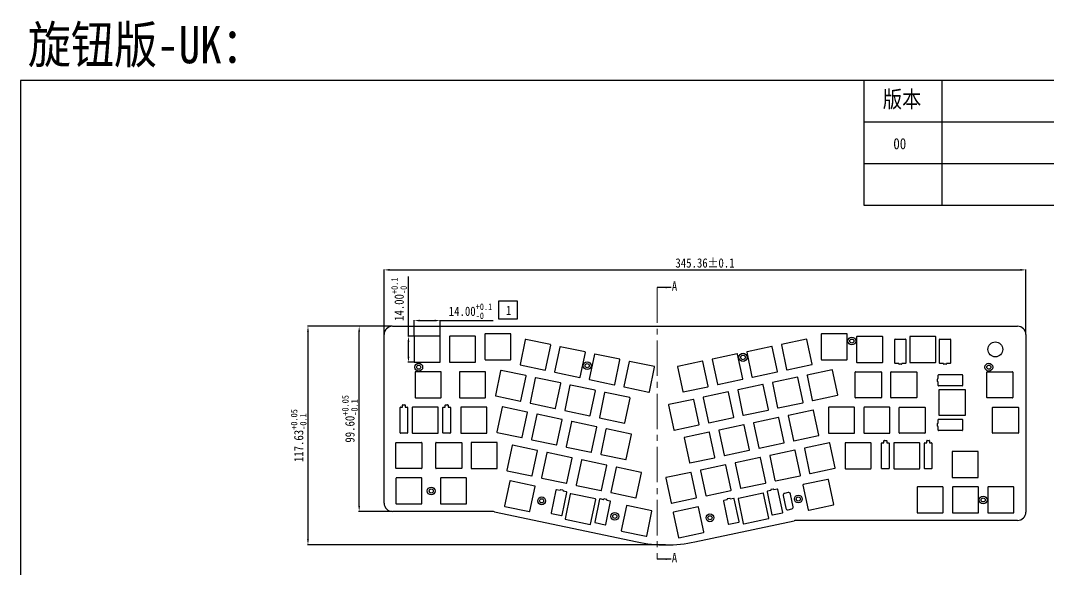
# Model space of a CAD drawing. Header units: millimetres. Extents: x 1550 to 2382, y -1849 to -1207.
# Drawn here: x 1550 to 2103, y -1502 to -1207 of the extents above; entities that cross this region are included whole.
import ezdxf

# ---------------------------------------------------------------- set-up
doc = ezdxf.new("R2010")
doc.units = ezdxf.units.MM
doc.header["$PDMODE"] = 3
doc.header["$PDSIZE"] = 8
doc.linetypes.add('CENTER2', pattern=[28.575, 19.05, -3.175, 3.175, -3.175])
doc.layers.get('0').update_dxf_attribs({"linetype": 'CONTINUOUS'})
doc.layers.get('Defpoints').update_dxf_attribs({"linetype": 'CONTINUOUS'})
doc.layers.add('中心线', color=1, linetype='CENTER2', lineweight=20)
for name, color, linetype in [('产品图形', 7, 'CONTINUOUS'), ('图框', 7, 'CONTINUOUS'), ('标注尺寸', 2, 'CONTINUOUS')]:
    doc.layers.add(name, color=color, linetype=linetype)
doc.styles.get("Standard").update_dxf_attribs({"font": '', "width": 0.85, "height": 5})
doc.styles.get('Standard').set_extended_font_data('SimSun')
doc.dimstyles.get("Standard").update_dxf_attribs({"dimtxt": 5, "dimasz": 3, "dimexe": 0.3, "dimexo": 0.3, "dimgap": 1, "dimtad": 1, "dimzin": 1, "dimdsep": 46, "dimtxsty": 'Standard', "dimcen": 0.09, "dimclrd": 3, "dimclre": 3, "dimclrt": 3, "dimadec": 0, "dimazin": 2, "dimtp": 0.01, "dimtm": 0.01, "dimtfac": 1, "dimtofl": 0, "dimtmove": 0, "dimatfit": 3, "dimfxl": 0, "dimtolj": 1, "dimarcsym": 0})

# ---------------------------------------------------------------- blocks, each defined once
blk = doc.blocks.new('*D6')
at = {"layer": 'Defpoints', "color": 0}
for p in [(1775.96, -1368.07), (1761.96, -1376.72), (1775.96, -1376.72)]:
    blk.add_point(p, dxfattribs=at)
at = {"layer": '标注尺寸', "color": 3, "lineweight": -2}
for p, q in [((1761.96, -1376.42), (1761.96, -1367.77)), ((1764.96, -1368.07), (1772.96, -1368.07)), ((1775.96, -1376.42), (1775.96, -1367.77)), ((1775.96, -1368.07), (1804.51, -1368.07))]:
    blk.add_line(p, q, dxfattribs=at)
at = {"layer": '标注尺寸', "color": 3}
for points in [[(1764.96, -1367.57), (1764.96, -1368.57), (1761.96, -1368.07)], [(1772.96, -1367.57), (1772.96, -1368.57), (1775.96, -1368.07)]]:
    blk.add_solid(points, dxfattribs=at)
at = {"layer": '标注尺寸', "color": 3, "insert": (1792.31, -1363.06), "char_height": 5, "attachment_point": 5}
blk.add_mtext('\\A1;14.00{\\H0.7x;\\S+0.1^ -0;}', dxfattribs=at)
blk = doc.blocks.new('*D7')
at = {"layer": 'Defpoints', "color": 0}
for p in [(1758.91, -1376.52), (1762.16, -1376.52), (1762.16, -1390.52)]:
    blk.add_point(p, dxfattribs=at)
at = {"layer": '标注尺寸', "color": 3, "lineweight": -2}
for p, q in [((1758.91, -1376.52), (1758.91, -1344.38)), ((1761.86, -1376.52), (1758.61, -1376.52)), ((1758.91, -1387.52), (1758.91, -1379.52)), ((1761.86, -1390.52), (1758.61, -1390.52))]:
    blk.add_line(p, q, dxfattribs=at)
at = {"layer": '标注尺寸', "color": 3}
for points in [[(1758.41, -1379.52), (1759.41, -1379.52), (1758.91, -1376.52)], [(1758.41, -1387.52), (1759.41, -1387.52), (1758.91, -1390.52)]]:
    blk.add_solid(points, dxfattribs=at)
at = {"layer": '标注尺寸', "color": 3, "insert": (1753.9, -1356.58), "char_height": 5, "attachment_point": 5, "rotation": 90}
blk.add_mtext('\\A1;14.00{\\H0.7x;\\S+0.1^ -0;}', dxfattribs=at)
blk = doc.blocks.new('*D8')
at = {"layer": 'Defpoints', "color": 0}
for p in [(2091.14, -1340.82), (1745.78, -1375.62), (2091.14, -1375.62)]:
    blk.add_point(p, dxfattribs=at)
at = {"layer": '标注尺寸', "color": 3, "lineweight": -2}
for p, q in [((1745.78, -1375.32), (1745.78, -1340.52)), ((1748.78, -1340.82), (2088.14, -1340.82)), ((2091.14, -1375.32), (2091.14, -1340.52))]:
    blk.add_line(p, q, dxfattribs=at)
at = {"layer": '标注尺寸', "color": 3}
for points in [[(1748.78, -1340.32), (1748.78, -1341.32), (1745.78, -1340.82)], [(2088.14, -1340.32), (2088.14, -1341.32), (2091.14, -1340.82)]]:
    blk.add_solid(points, dxfattribs=at)
at = {"layer": '标注尺寸', "color": 3, "insert": (1918.46, -1337.12), "char_height": 5, "attachment_point": 5}
blk.add_mtext('\\A1;345.36%%P0.1', dxfattribs=at)
blk = doc.blocks.new('*D9')
at = {"layer": 'Defpoints', "color": 0}
for p in [(1750.28, -1371.12), (1704.87, -1488.75), (1897.46, -1488.75)]:
    blk.add_point(p, dxfattribs=at)
at = {"layer": '标注尺寸', "color": 3, "lineweight": -2}
for p, q in [((1749.98, -1371.12), (1704.57, -1371.12)), ((1704.87, -1374.12), (1704.87, -1485.75)), ((1897.16, -1488.75), (1704.57, -1488.75))]:
    blk.add_line(p, q, dxfattribs=at)
at = {"layer": '标注尺寸', "color": 3}
for points in [[(1704.37, -1374.12), (1705.37, -1374.12), (1704.87, -1371.12)], [(1704.37, -1485.75), (1705.37, -1485.75), (1704.87, -1488.75)]]:
    blk.add_solid(points, dxfattribs=at)
at = {"layer": '标注尺寸', "color": 3, "insert": (1699.87, -1429.94), "char_height": 5, "attachment_point": 5, "rotation": 90}
blk.add_mtext('\\A1;117.63{\\H0.7x;\\S+0.05^ -0.1;}', dxfattribs=at)
blk = doc.blocks.new('*D10')
at = {"layer": 'Defpoints', "color": 0}
for p in [(1732.41, -1371.12), (1750.28, -1371.12), (1750.28, -1470.72)]:
    blk.add_point(p, dxfattribs=at)
at = {"layer": '标注尺寸', "color": 3, "lineweight": -2}
for p, q in [((1749.98, -1371.12), (1732.11, -1371.12)), ((1732.41, -1467.72), (1732.41, -1374.12)), ((1749.98, -1470.72), (1732.11, -1470.72))]:
    blk.add_line(p, q, dxfattribs=at)
at = {"layer": '标注尺寸', "color": 3}
for points in [[(1731.91, -1374.12), (1732.91, -1374.12), (1732.41, -1371.12)], [(1731.91, -1467.72), (1732.91, -1467.72), (1732.41, -1470.72)]]:
    blk.add_solid(points, dxfattribs=at)
at = {"layer": '标注尺寸', "color": 3, "insert": (1727.41, -1420.92), "char_height": 5, "attachment_point": 5, "rotation": 90}
blk.add_mtext('\\A1;99.60{\\H0.7x;\\S+0.05^ -0.1;}', dxfattribs=at)

msp = doc.modelspace()

# ---------------------------------------------------------------- linework, layer by layer
at = {"color": 7, "linetype": 'Continuous'}
for p, q in [((1750.279, -1371.124), (2086.644, -1371.124)), ((1745.779, -1466.224), (1745.779, -1375.624)), ((1761.959, -1376.724), (1761.959, -1390.324)), ((1775.759, -1376.524), (1762.159, -1376.524)), ((1775.959, -1390.324), (1775.959, -1376.724)), ((1781.009, -1376.724), (1781.009, -1390.324)), ((1794.809, -1376.524), (1781.209, -1376.524)), ((1795.009, -1390.324), (1795.009, -1376.724)), ((1800.059, -1375.314), (1800.059, -1388.914)), ((1813.859, -1375.114), (1800.259, -1375.114)), ((1814.059, -1388.914), (1814.059, -1375.314)), ((1980.994, -1375.324), (1980.994, -1388.924)), ((1994.794, -1375.124), (1981.194, -1375.124)), ((1994.994, -1388.924), (1994.994, -1375.324)), ((2000.044, -1376.794), (2000.044, -1390.394)), ((2013.844, -1376.594), (2000.244, -1376.594)), ((2014.044, -1390.394), (2014.044, -1376.794)), ((2028.594, -1376.794), (2028.594, -1390.394)), ((2042.394, -1376.594), (2028.794, -1376.594)), ((2042.594, -1390.394), (2042.594, -1376.794)), ((2091.144, -1375.624), (2091.144, -1471.044)), ((1821.748, -1378.35), (1818.937, -1391.656)), ((1835.291, -1381.007), (1821.985, -1378.196)), ((1832.634, -1394.551), (1835.446, -1381.244)), ((1840.387, -1382.288), (1837.575, -1395.594)), ((1853.93, -1384.945), (1840.624, -1382.134)), ((1954.365, -1382.006), (1941.063, -1384.837)), ((1957.432, -1395.463), (1954.602, -1382.16)), ((1959.542, -1381.11), (1962.372, -1394.412)), ((1972.998, -1378.042), (1959.696, -1380.872)), ((1976.065, -1391.499), (1973.235, -1378.196)), ((2020.544, -1390.892), (2020.544, -1378.292)), ((2020.744, -1378.092), (2026.344, -1378.092)), ((2026.544, -1378.292), (2026.544, -1390.892)), ((2044.544, -1390.892), (2044.544, -1378.292)), ((2044.744, -1378.092), (2050.344, -1378.092)), ((2050.544, -1378.292), (2050.544, -1390.892)), ((1851.273, -1398.488), (1854.084, -1385.182)), ((1859.025, -1386.226), (1856.214, -1399.532)), ((1872.568, -1388.883), (1859.262, -1386.072)), ((1935.732, -1385.971), (1922.43, -1388.801)), ((1938.799, -1399.427), (1935.969, -1386.125)), ((1940.909, -1385.074), (1943.739, -1398.376)), ((1762.159, -1390.524), (1775.759, -1390.524)), ((1781.209, -1390.524), (1794.809, -1390.524)), ((1800.259, -1389.114), (1813.859, -1389.114)), ((1819.091, -1391.894), (1832.397, -1394.705)), ((1869.911, -1402.426), (1872.723, -1389.12)), ((1877.664, -1390.164), (1874.852, -1403.47)), ((1891.207, -1392.821), (1877.901, -1390.01)), ((1888.55, -1406.364), (1891.361, -1393.058)), ((1903.643, -1393.002), (1906.473, -1406.304)), ((1917.099, -1389.935), (1903.797, -1392.765)), ((1920.167, -1403.391), (1917.336, -1390.089)), ((1922.276, -1389.038), (1925.106, -1402.34)), ((1962.609, -1394.566), (1975.911, -1391.736)), ((1981.194, -1389.124), (1994.794, -1389.124)), ((2000.244, -1390.594), (2013.844, -1390.594)), ((2022.694, -1391.092), (2020.744, -1391.092)), ((2022.694, -1391.392), (2022.694, -1391.092)), ((2024.194, -1391.592), (2022.894, -1391.592)), ((2026.344, -1391.092), (2024.394, -1391.092)), ((2024.394, -1391.092), (2024.394, -1391.392)), ((2028.794, -1390.594), (2042.394, -1390.594)), ((2046.694, -1391.092), (2044.744, -1391.092)), ((2046.694, -1391.392), (2046.694, -1391.092)), ((2048.194, -1391.592), (2046.894, -1391.592)), ((2050.344, -1391.092), (2048.394, -1391.092)), ((2048.394, -1391.092), (2048.394, -1391.392)), ((1762.559, -1395.774), (1762.559, -1409.374)), ((1776.359, -1395.574), (1762.759, -1395.574)), ((1776.559, -1409.374), (1776.559, -1395.774)), ((1786.359, -1395.774), (1786.359, -1409.374)), ((1800.159, -1395.574), (1786.559, -1395.574)), ((1800.359, -1409.374), (1800.359, -1395.774)), ((1808.515, -1395.025), (1805.704, -1408.331)), ((1822.059, -1397.682), (1808.752, -1394.871)), ((1819.402, -1411.225), (1822.213, -1397.919)), ((1827.154, -1398.963), (1824.342, -1412.269)), ((1840.697, -1401.62), (1827.391, -1398.809)), ((1837.73, -1395.831), (1851.036, -1398.643)), ((1943.976, -1398.53), (1957.278, -1395.7)), ((1968.159, -1398.548), (1954.857, -1401.378)), ((1971.227, -1412.004), (1968.397, -1398.702)), ((1973.336, -1397.651), (1976.166, -1410.954)), ((1986.792, -1394.584), (1973.49, -1397.414)), ((1989.86, -1408.04), (1987.03, -1394.738)), ((1999.334, -1409.444), (1999.334, -1395.844)), ((1999.534, -1395.644), (2013.134, -1395.644)), ((2013.334, -1395.844), (2013.334, -1409.444)), ((2018.384, -1409.444), (2018.384, -1395.844)), ((2018.584, -1395.644), (2032.184, -1395.644)), ((2032.384, -1395.844), (2032.384, -1409.444)), ((2043.981, -1399.314), (2043.981, -1397.364)), ((2044.181, -1397.164), (2056.781, -1397.164)), ((2056.981, -1397.364), (2056.981, -1402.964)), ((2070.144, -1409.444), (2070.144, -1395.844)), ((2070.344, -1395.644), (2083.944, -1395.644)), ((2084.144, -1395.844), (2084.144, -1409.444)), ((1838.04, -1415.163), (1840.851, -1401.857)), ((1845.792, -1402.901), (1842.981, -1416.207)), ((1859.336, -1405.558), (1846.029, -1402.747)), ((1856.368, -1399.769), (1869.674, -1402.581)), ((1875.007, -1403.707), (1888.313, -1406.519)), ((1906.71, -1406.458), (1920.013, -1403.628)), ((1925.343, -1402.494), (1938.645, -1399.664)), ((1949.526, -1402.512), (1936.224, -1405.342)), ((1952.594, -1415.969), (1949.764, -1402.666)), ((1954.703, -1401.615), (1957.533, -1414.918)), ((2043.481, -1400.814), (2043.481, -1399.514)), ((2043.681, -1399.314), (2043.981, -1399.314)), ((2043.981, -1401.014), (2043.681, -1401.014)), ((2043.981, -1402.964), (2043.981, -1401.014)), ((2056.781, -1403.164), (2044.181, -1403.164)), ((1762.759, -1409.574), (1776.359, -1409.574)), ((1786.559, -1409.574), (1800.159, -1409.574)), ((1805.858, -1408.568), (1819.165, -1411.38)), ((1856.679, -1419.101), (1859.49, -1405.795)), ((1864.431, -1406.839), (1861.62, -1420.145)), ((1877.974, -1409.496), (1864.668, -1406.684)), ((1875.317, -1423.039), (1878.129, -1409.733)), ((1917.437, -1409.544), (1920.267, -1422.846)), ((1930.893, -1406.476), (1917.591, -1409.307)), ((1933.961, -1419.933), (1931.131, -1406.63)), ((1936.07, -1405.58), (1938.9, -1418.882)), ((1976.403, -1411.108), (1989.706, -1408.277)), ((2013.134, -1409.644), (1999.534, -1409.644)), ((2032.184, -1409.644), (2018.584, -1409.644)), ((2044.481, -1405.164), (2058.481, -1405.164)), ((2044.481, -1419.164), (2044.481, -1405.164)), ((2058.481, -1405.164), (2058.481, -1419.164)), ((2083.944, -1409.644), (2070.344, -1409.644)), ((1754.459, -1428.424), (1754.459, -1414.824)), ((1754.659, -1414.624), (1755.709, -1414.624)), ((1755.709, -1414.624), (1755.709, -1413.574)), ((1755.909, -1413.374), (1757.009, -1413.374)), ((1757.209, -1413.574), (1757.209, -1414.624)), ((1757.209, -1414.624), (1758.259, -1414.624)), ((1758.459, -1414.824), (1758.459, -1428.424)), ((1760.959, -1414.824), (1760.959, -1428.424)), ((1774.759, -1414.624), (1761.159, -1414.624)), ((1774.959, -1428.424), (1774.959, -1414.824)), ((1777.459, -1428.424), (1777.459, -1414.824)), ((1777.659, -1414.624), (1778.709, -1414.624)), ((1778.709, -1414.624), (1778.709, -1413.574)), ((1778.909, -1413.374), (1780.009, -1413.374)), ((1780.209, -1413.574), (1780.209, -1414.624)), ((1780.209, -1414.624), (1781.259, -1414.624)), ((1781.459, -1414.824), (1781.459, -1428.424)), ((1787.129, -1414.824), (1787.129, -1428.424)), ((1800.929, -1414.624), (1787.329, -1414.624)), ((1801.129, -1428.424), (1801.129, -1414.824)), ((1809.274, -1414.656), (1806.462, -1427.962)), ((1822.817, -1417.313), (1809.511, -1414.501)), ((1824.497, -1412.506), (1837.803, -1415.318)), ((1898.804, -1413.508), (1901.634, -1426.81)), ((1912.26, -1410.441), (1898.958, -1413.271)), ((1915.328, -1423.897), (1912.498, -1410.595)), ((1957.77, -1415.072), (1971.073, -1412.242)), ((1984.894, -1414.894), (1984.894, -1428.494)), ((1998.694, -1414.694), (1985.094, -1414.694)), ((1998.894, -1428.494), (1998.894, -1414.894)), ((2003.944, -1414.894), (2003.944, -1428.494)), ((2017.744, -1414.694), (2004.144, -1414.694)), ((2017.944, -1428.494), (2017.944, -1414.894)), ((2022.994, -1428.494), (2022.994, -1414.894)), ((2023.194, -1414.694), (2036.794, -1414.694)), ((2036.994, -1414.894), (2036.994, -1428.494)), ((2073.144, -1428.494), (2073.144, -1414.894)), ((2073.344, -1414.694), (2086.944, -1414.694)), ((2087.144, -1414.894), (2087.144, -1428.494)), ((1820.16, -1430.856), (1822.971, -1417.55)), ((1827.912, -1418.594), (1825.101, -1431.9)), ((1841.455, -1421.251), (1828.149, -1418.439)), ((1843.135, -1416.444), (1856.442, -1419.255)), ((1861.774, -1420.382), (1875.08, -1423.193)), ((1920.504, -1423), (1933.807, -1420.17)), ((1939.137, -1419.036), (1952.44, -1416.206)), ((1958, -1420.186), (1944.697, -1423.016)), ((1961.067, -1433.642), (1958.237, -1420.34)), ((1963.176, -1419.289), (1966.006, -1432.591)), ((1976.633, -1416.222), (1963.33, -1419.052)), ((1979.7, -1429.678), (1976.87, -1416.376)), ((2044.181, -1421.164), (2056.781, -1421.164)), ((2058.481, -1419.164), (2044.481, -1419.164)), ((1838.798, -1434.794), (1841.61, -1421.488)), ((1846.551, -1422.532), (1843.739, -1435.838)), ((1860.094, -1425.189), (1846.788, -1422.377)), ((1857.437, -1438.732), (1860.248, -1425.426)), ((1865.189, -1426.47), (1862.378, -1439.776)), ((1878.733, -1429.127), (1865.426, -1426.315)), ((1901.871, -1426.964), (1915.174, -1424.134)), ((1939.367, -1424.15), (1926.064, -1426.98)), ((1942.434, -1437.606), (1939.604, -1424.304)), ((1944.543, -1423.253), (1947.373, -1436.556)), ((2043.481, -1424.814), (2043.481, -1423.514)), ((2043.681, -1423.314), (2043.981, -1423.314)), ((2043.981, -1425.014), (2043.681, -1425.014)), ((2043.981, -1423.314), (2043.981, -1421.364)), ((2043.981, -1426.964), (2043.981, -1425.014)), ((2056.981, -1421.364), (2056.981, -1426.964)), ((1758.259, -1428.624), (1754.659, -1428.624)), ((1761.159, -1428.624), (1774.759, -1428.624)), ((1781.259, -1428.624), (1777.659, -1428.624)), ((1787.329, -1428.624), (1800.929, -1428.624)), ((1806.617, -1428.199), (1819.923, -1431.01)), ((1825.255, -1432.137), (1838.561, -1434.948)), ((1876.076, -1442.67), (1878.887, -1429.364)), ((1907.277, -1431.182), (1910.107, -1444.484)), ((1920.734, -1428.114), (1907.431, -1430.944)), ((1923.801, -1441.571), (1920.971, -1428.268)), ((1925.91, -1427.217), (1928.74, -1440.52)), ((1966.244, -1432.745), (1979.546, -1429.915)), ((1985.094, -1428.694), (1998.694, -1428.694)), ((2004.144, -1428.694), (2017.744, -1428.694)), ((2036.794, -1428.694), (2023.194, -1428.694)), ((2056.781, -1427.164), (2044.181, -1427.164)), ((2086.944, -1428.694), (2073.344, -1428.694)), ((1752.179, -1447.474), (1752.179, -1433.874)), ((1752.379, -1433.674), (1765.979, -1433.674)), ((1766.179, -1433.874), (1766.179, -1447.474)), ((1773.609, -1447.474), (1773.609, -1433.874)), ((1773.809, -1433.674), (1787.409, -1433.674)), ((1787.609, -1433.874), (1787.609, -1447.474)), ((1792.659, -1433.874), (1792.659, -1447.474)), ((1806.459, -1433.674), (1792.859, -1433.674)), ((1806.659, -1447.474), (1806.659, -1433.874)), ((1814.679, -1435.268), (1811.868, -1448.575)), ((1828.223, -1437.925), (1814.916, -1435.114)), ((1843.894, -1436.075), (1857.2, -1438.886)), ((1947.611, -1436.71), (1960.913, -1433.879)), ((1971.923, -1436.905), (1974.753, -1450.207)), ((1985.38, -1433.837), (1972.077, -1436.667)), ((1988.447, -1447.294), (1985.617, -1433.991)), ((1993.794, -1433.944), (1993.794, -1447.544)), ((2007.594, -1433.744), (1993.994, -1433.744)), ((2007.794, -1447.544), (2007.794, -1433.944)), ((2013.494, -1447.544), (2013.494, -1433.944)), ((2013.694, -1433.744), (2014.744, -1433.744)), ((2014.744, -1433.744), (2014.744, -1432.694)), ((2014.944, -1432.494), (2016.044, -1432.494)), ((2016.244, -1432.694), (2016.244, -1433.744)), ((2016.244, -1433.744), (2017.294, -1433.744)), ((2017.494, -1433.944), (2017.494, -1447.544)), ((2019.994, -1433.944), (2019.994, -1447.544)), ((2033.794, -1433.744), (2020.194, -1433.744)), ((2033.994, -1447.544), (2033.994, -1433.944)), ((2036.494, -1447.544), (2036.494, -1433.944)), ((2036.694, -1433.744), (2037.744, -1433.744)), ((2037.744, -1433.744), (2037.744, -1432.694)), ((2037.944, -1432.494), (2039.044, -1432.494)), ((2039.244, -1432.694), (2039.244, -1433.744)), ((2039.244, -1433.744), (2040.294, -1433.744)), ((2040.494, -1433.944), (2040.494, -1447.544)), ((1825.566, -1451.469), (1828.377, -1438.162)), ((1833.318, -1439.206), (1830.507, -1452.513)), ((1846.861, -1441.863), (1833.555, -1439.052)), ((1844.204, -1455.407), (1847.016, -1442.1)), ((1851.957, -1443.144), (1849.145, -1456.451)), ((1865.5, -1445.801), (1852.194, -1442.99)), ((1862.532, -1440.013), (1875.839, -1442.824)), ((1910.345, -1444.638), (1923.647, -1441.808)), ((1928.978, -1440.674), (1942.28, -1437.844)), ((1948.114, -1441.766), (1934.811, -1444.596)), ((1951.181, -1455.222), (1948.351, -1441.92)), ((1953.29, -1440.869), (1956.12, -1454.171)), ((1966.747, -1437.801), (1953.444, -1440.631)), ((1969.814, -1451.258), (1966.984, -1437.955)), ((2051.394, -1438.694), (2051.394, -1452.294)), ((2065.194, -1438.494), (2051.594, -1438.494)), ((2065.394, -1452.294), (2065.394, -1438.694)), ((1765.979, -1447.674), (1752.379, -1447.674)), ((1787.409, -1447.674), (1773.809, -1447.674)), ((1792.859, -1447.674), (1806.459, -1447.674)), ((1812.022, -1448.812), (1825.329, -1451.623)), ((1862.843, -1459.345), (1865.654, -1446.038)), ((1870.595, -1447.082), (1867.784, -1460.389)), ((1884.138, -1449.739), (1870.832, -1446.928)), ((1916.024, -1448.797), (1918.855, -1462.099)), ((1929.481, -1445.73), (1916.178, -1448.56)), ((1932.548, -1459.186), (1929.718, -1445.884)), ((1934.657, -1444.833), (1937.488, -1458.135)), ((1974.991, -1450.361), (1988.293, -1447.531)), ((1993.994, -1447.744), (2007.594, -1447.744)), ((2017.294, -1447.744), (2013.694, -1447.744)), ((2020.194, -1447.744), (2033.794, -1447.744)), ((2040.294, -1447.744), (2036.694, -1447.744)), ((1752.179, -1452.924), (1752.179, -1466.524)), ((1765.979, -1452.724), (1752.379, -1452.724)), ((1766.179, -1466.524), (1766.179, -1452.924)), ((1776.129, -1452.924), (1776.129, -1466.524)), ((1789.929, -1452.724), (1776.329, -1452.724)), ((1790.129, -1466.524), (1790.129, -1452.924)), ((1826.925, -1457.122), (1813.618, -1454.31)), ((1830.661, -1452.75), (1843.967, -1455.561)), ((1881.481, -1463.283), (1884.293, -1449.976)), ((1897.391, -1452.761), (1900.222, -1466.063)), ((1910.848, -1449.694), (1897.545, -1452.524)), ((1913.915, -1463.15), (1911.085, -1449.848)), ((1956.358, -1454.325), (1969.66, -1451.495)), ((1984.622, -1453.475), (1971.32, -1456.305)), ((1987.689, -1466.931), (1984.859, -1453.629)), ((2051.594, -1452.494), (2065.194, -1452.494)), ((1813.381, -1454.465), (1810.57, -1467.771)), ((1824.268, -1470.665), (1827.079, -1457.359)), ((1838.294, -1459.224), (1835.689, -1471.552)), ((1840.47, -1459.479), (1838.531, -1459.07)), ((1840.439, -1459.473), (1840.501, -1459.179)), ((1842.01, -1459.294), (1840.738, -1459.025)), ((1842.164, -1459.531), (1842.102, -1459.824)), ((1844.01, -1460.227), (1842.133, -1459.831)), ((1849.3, -1456.688), (1862.606, -1459.499)), ((1919.092, -1462.253), (1932.394, -1459.423)), ((1937.725, -1458.289), (1951.027, -1455.459)), ((1953.873, -1459.508), (1951.996, -1459.907)), ((1953.904, -1459.501), (1953.841, -1459.208)), ((1955.267, -1458.7), (1953.995, -1458.971)), ((1955.504, -1458.854), (1955.566, -1459.148)), ((1957.474, -1458.742), (1955.535, -1459.154)), ((1960.333, -1471.22), (1957.711, -1458.896)), ((1971.166, -1456.542), (1973.996, -1469.844)), ((2032.544, -1457.744), (2032.544, -1471.344)), ((2046.344, -1457.544), (2032.744, -1457.544)), ((2046.544, -1471.344), (2046.544, -1457.744)), ((2051.594, -1457.744), (2051.594, -1471.344)), ((2065.394, -1457.544), (2051.794, -1457.544)), ((2065.594, -1471.344), (2065.594, -1457.744)), ((2070.644, -1457.744), (2070.644, -1471.344)), ((2084.444, -1457.544), (2070.844, -1457.544)), ((2084.644, -1471.344), (2084.644, -1457.744)), ((1841.56, -1472.792), (1844.164, -1460.464)), ((1845.97, -1461.35), (1843.159, -1474.656)), ((1859.513, -1464.007), (1846.207, -1461.196)), ((1856.856, -1477.55), (1859.668, -1464.244)), ((1861.775, -1464.185), (1859.171, -1476.513)), ((1863.951, -1464.441), (1862.012, -1464.031)), ((1863.92, -1464.434), (1863.982, -1464.141)), ((1865.491, -1464.255), (1864.219, -1463.986)), ((1865.646, -1464.492), (1865.584, -1464.785)), ((1867.491, -1465.189), (1865.615, -1464.792)), ((1867.938, -1460.626), (1881.244, -1463.437)), ((1900.459, -1466.217), (1913.761, -1463.387)), ((1928.368, -1465.139), (1930.99, -1477.463)), ((1930.398, -1464.502), (1928.522, -1464.901)), ((1930.429, -1464.496), (1930.366, -1464.202)), ((1931.792, -1463.694), (1930.52, -1463.965)), ((1932.029, -1463.848), (1932.092, -1464.142)), ((1933.999, -1463.736), (1932.06, -1464.149)), ((1936.858, -1476.214), (1934.236, -1463.89)), ((1936.247, -1463.971), (1939.077, -1477.273)), ((1949.703, -1460.904), (1936.401, -1463.734)), ((1952.771, -1474.36), (1949.941, -1461.058)), ((1951.842, -1460.144), (1954.464, -1472.469)), ((1960.506, -1462.184), (1961.963, -1469.03)), ((1963.232, -1460.581), (1961.276, -1460.998)), ((1965.875, -1468.198), (1964.419, -1461.351)), ((1803.186, -1470.724), (1750.279, -1470.724)), ((1752.379, -1466.724), (1765.979, -1466.724)), ((1776.329, -1466.724), (1789.929, -1466.724)), ((1810.724, -1468.008), (1824.031, -1470.819)), ((1865.041, -1477.753), (1867.646, -1465.426)), ((1876.237, -1467.745), (1873.426, -1481.051)), ((1889.78, -1470.402), (1876.474, -1467.591)), ((1887.123, -1483.945), (1889.935, -1470.639)), ((1914.812, -1468.327), (1901.51, -1471.157)), ((1917.879, -1481.783), (1915.049, -1468.481)), ((1963.149, -1469.801), (1965.105, -1469.384)), ((1974.233, -1469.998), (1987.535, -1467.168)), ((1805.253, -1470.94), (1881.901, -1487.135)), ((1835.843, -1471.789), (1841.323, -1472.947)), ((1843.313, -1474.893), (1856.619, -1477.705)), ((1901.356, -1471.394), (1904.186, -1484.696)), ((1913.012, -1487.113), (1966.359, -1475.763)), ((1931.227, -1477.617), (1936.704, -1476.452)), ((1939.314, -1477.427), (1952.617, -1474.597)), ((1954.701, -1472.623), (1960.179, -1471.457)), ((2086.644, -1475.544), (1968.44, -1475.544)), ((2032.744, -1471.544), (2046.344, -1471.544)), ((2051.794, -1471.544), (2065.394, -1471.544)), ((2070.844, -1471.544), (2084.444, -1471.544)), ((1859.325, -1476.75), (1864.804, -1477.908)), ((1873.58, -1481.288), (1886.886, -1484.099)), ((1904.423, -1484.85), (1917.725, -1482.02))]:
    msp.add_line(p, q, dxfattribs=at)
for centre, radius in [((1997.444, -1379.094), 2.1), ((1997.444, -1379.094), 1.1), ((2074.639, -1383.594), 4), ((1938.918, -1387.849), 2.25), ((1938.918, -1387.849), 1.25), ((1764.459, -1393.124), 2.1), ((1764.459, -1393.124), 1.1), ((1855.076, -1392.342), 2.1), ((1855.076, -1392.342), 1.1), ((2071.139, -1393.124), 2.1), ((2071.139, -1393.124), 1.1), ((1771.179, -1459.724), 2.1), ((1771.179, -1459.724), 1.1), ((1830.565, -1465.045), 2.1), ((1830.565, -1465.045), 1.1), ((1968.668, -1464.026), 2.1), ((1968.668, -1464.026), 1.1), ((2068.119, -1464.544), 2.1), ((2068.119, -1464.544), 1.1), ((1869.939, -1473.364), 2.1), ((1869.939, -1473.364), 1.1), ((1921.148, -1474.136), 2.1), ((1921.148, -1474.136), 1.1)]:
    msp.add_circle(centre, radius, dxfattribs=at)
for centre, radius, start, end in [((1750.279, -1375.624), 4.5, 90, 180), ((2086.644, -1375.624), 4.5, 0, 90), ((1762.159, -1376.724), 0.2, 90, 180), ((1775.759, -1376.724), 0.2, 0, 90), ((1781.209, -1376.724), 0.2, 90, 180), ((1794.809, -1376.724), 0.2, 0, 90), ((1800.259, -1375.314), 0.2, 90, 180), ((1813.859, -1375.314), 0.2, 0, 90), ((1981.194, -1375.324), 0.2, 90, 180), ((1994.794, -1375.324), 0.2, 0, 90), ((2000.244, -1376.794), 0.2, 90, 180), ((2013.844, -1376.794), 0.2, 0, 90), ((2028.794, -1376.794), 0.2, 90, 180), ((2042.394, -1376.794), 0.2, 0, 90), ((1821.944, -1378.392), 0.2, 78.07, 168.07), ((1835.25, -1381.203), 0.2, 348.07, 78.07), ((1840.582, -1382.33), 0.2, 78.07, 168.07), ((1954.407, -1382.202), 0.2, 12.01059, 102.01059), ((1959.737, -1381.068), 0.2, 102.01059, 192.01059), ((1973.04, -1378.238), 0.2, 12.01059, 102.01059), ((2020.744, -1378.292), 0.2, 90, 180), ((2026.344, -1378.292), 0.2, 0, 90), ((2044.744, -1378.292), 0.2, 90, 180), ((2050.344, -1378.292), 0.2, 0, 90), ((1853.889, -1385.141), 0.2, 348.07, 78.07), ((1859.221, -1386.267), 0.2, 78.07, 168.07), ((1935.774, -1386.166), 0.2, 12.01059, 102.01059), ((1941.105, -1385.032), 0.2, 102.01059, 192.01059), ((1762.159, -1390.324), 0.2, 180, 270), ((1775.759, -1390.324), 0.2, 270, 0), ((1781.209, -1390.324), 0.2, 180, 270), ((1794.809, -1390.324), 0.2, 270, 0), ((1800.259, -1388.914), 0.2, 180, 270), ((1813.859, -1388.914), 0.2, 270, 0), ((1819.132, -1391.698), 0.2, 168.07, 258.07), ((1872.527, -1389.079), 0.2, 348.07, 78.07), ((1877.859, -1390.205), 0.2, 78.07, 168.07), ((1891.166, -1393.017), 0.2, 348.07, 78.07), ((1903.839, -1392.96), 0.2, 102.01059, 192.01059), ((1917.141, -1390.13), 0.2, 12.01059, 102.01059), ((1922.472, -1388.996), 0.2, 102.01059, 192.01059), ((1975.87, -1391.54), 0.2, 282.01059, 12.01059), ((1981.194, -1388.924), 0.2, 180, 270), ((1994.794, -1388.924), 0.2, 270, 0), ((2000.244, -1390.394), 0.2, 180, 270), ((2013.844, -1390.394), 0.2, 270, 0), ((2020.744, -1390.892), 0.2, 180, 270), ((2022.894, -1391.392), 0.2, 180, 270), ((2024.194, -1391.392), 0.2, 270, 0), ((2026.344, -1390.892), 0.2, 270, 0), ((2028.794, -1390.394), 0.2, 180, 270), ((2042.394, -1390.394), 0.2, 270, 0), ((2044.744, -1390.892), 0.2, 180, 270), ((2046.894, -1391.392), 0.2, 180, 270), ((2048.194, -1391.392), 0.2, 270, 0), ((2050.344, -1390.892), 0.2, 270, 0), ((1762.759, -1395.774), 0.2, 90, 180), ((1776.359, -1395.774), 0.2, 0, 90), ((1786.559, -1395.774), 0.2, 90, 180), ((1800.159, -1395.774), 0.2, 0, 90), ((1808.711, -1395.066), 0.2, 78.07, 168.07), ((1822.017, -1397.878), 0.2, 348.07, 78.07), ((1827.349, -1399.004), 0.2, 78.07, 168.07), ((1832.439, -1394.509), 0.2, 258.07, 348.07), ((1837.771, -1395.636), 0.2, 168.07, 258.07), ((1851.077, -1398.447), 0.2, 258.07, 348.07), ((1943.935, -1398.334), 0.2, 192.01059, 282.01059), ((1957.237, -1395.504), 0.2, 282.01059, 12.01059), ((1962.568, -1394.37), 0.2, 192.01059, 282.01059), ((1968.201, -1398.744), 0.2, 12.01059, 102.01059), ((1973.532, -1397.61), 0.2, 102.01059, 192.01059), ((1986.834, -1394.78), 0.2, 12.01059, 102.01059), ((1999.534, -1395.844), 0.2, 90, 180), ((2013.134, -1395.844), 0.2, 0, 90), ((2018.584, -1395.844), 0.2, 90, 180), ((2032.184, -1395.844), 0.2, 0, 90), ((2044.181, -1397.364), 0.2, 90, 180), ((2056.781, -1397.364), 0.2, 0, 90), ((2070.344, -1395.844), 0.2, 90, 180), ((2083.944, -1395.844), 0.2, 0, 90), ((1840.656, -1401.816), 0.2, 348.07, 78.07), ((1845.988, -1402.942), 0.2, 78.07, 168.07), ((1856.409, -1399.574), 0.2, 168.07, 258.07), ((1869.716, -1402.385), 0.2, 258.07, 348.07), ((1875.048, -1403.512), 0.2, 168.07, 258.07), ((1919.971, -1403.433), 0.2, 282.01059, 12.01059), ((1925.302, -1402.299), 0.2, 192.01059, 282.01059), ((1938.604, -1399.469), 0.2, 282.01059, 12.01059), ((1949.568, -1402.708), 0.2, 12.01059, 102.01059), ((1954.899, -1401.574), 0.2, 102.01059, 192.01059), ((2043.681, -1399.514), 0.2, 90, 180), ((2043.681, -1400.814), 0.2, 180, 270), ((2044.181, -1402.964), 0.2, 180, 270), ((2056.781, -1402.964), 0.2, 270, 0), ((1762.759, -1409.374), 0.2, 180, 270), ((1776.359, -1409.374), 0.2, 270, 0), ((1786.559, -1409.374), 0.2, 180, 270), ((1800.159, -1409.374), 0.2, 270, 0), ((1805.9, -1408.373), 0.2, 168.07, 258.07), ((1859.294, -1405.754), 0.2, 348.07, 78.07), ((1864.627, -1406.88), 0.2, 78.07, 168.07), ((1877.933, -1409.692), 0.2, 348.07, 78.07), ((1888.354, -1406.323), 0.2, 258.07, 348.07), ((1906.669, -1406.263), 0.2, 192.01059, 282.01059), ((1917.633, -1409.502), 0.2, 102.01059, 192.01059), ((1930.935, -1406.672), 0.2, 12.01059, 102.01059), ((1936.266, -1405.538), 0.2, 102.01059, 192.01059), ((1989.664, -1408.082), 0.2, 282.01059, 12.01059), ((1999.534, -1409.444), 0.2, 180, 270), ((2013.134, -1409.444), 0.2, 270, 0), ((2018.584, -1409.444), 0.2, 180, 270), ((2032.184, -1409.444), 0.2, 270, 0), ((2070.344, -1409.444), 0.2, 180, 270), ((2083.944, -1409.444), 0.2, 270, 0), ((1754.659, -1414.824), 0.2, 90, 180), ((1755.909, -1413.574), 0.2, 90, 180), ((1757.009, -1413.574), 0.2, 0, 90), ((1758.259, -1414.824), 0.2, 0, 90), ((1761.159, -1414.824), 0.2, 90, 180), ((1774.759, -1414.824), 0.2, 0, 90), ((1777.659, -1414.824), 0.2, 90, 180), ((1778.909, -1413.574), 0.2, 90, 180), ((1780.009, -1413.574), 0.2, 0, 90), ((1781.259, -1414.824), 0.2, 0, 90), ((1787.329, -1414.824), 0.2, 90, 180), ((1800.929, -1414.824), 0.2, 0, 90), ((1809.469, -1414.697), 0.2, 78.07, 168.07), ((1819.206, -1411.184), 0.2, 258.07, 348.07), ((1824.538, -1412.311), 0.2, 168.07, 258.07), ((1837.844, -1415.122), 0.2, 258.07, 348.07), ((1899, -1413.466), 0.2, 102.01059, 192.01059), ((1912.302, -1410.636), 0.2, 12.01059, 102.01059), ((1957.729, -1414.876), 0.2, 192.01059, 282.01059), ((1971.031, -1412.046), 0.2, 282.01059, 12.01059), ((1976.362, -1410.912), 0.2, 192.01059, 282.01059), ((1985.094, -1414.894), 0.2, 90, 180), ((1998.694, -1414.894), 0.2, 0, 90), ((2004.144, -1414.894), 0.2, 90, 180), ((2017.744, -1414.894), 0.2, 0, 90), ((2023.194, -1414.894), 0.2, 90, 180), ((2036.794, -1414.894), 0.2, 0, 90), ((2073.344, -1414.894), 0.2, 90, 180), ((2086.944, -1414.894), 0.2, 0, 90), ((1822.776, -1417.508), 0.2, 348.07, 78.07), ((1828.108, -1418.635), 0.2, 78.07, 168.07), ((1843.177, -1416.248), 0.2, 168.07, 258.07), ((1856.483, -1419.06), 0.2, 258.07, 348.07), ((1861.815, -1420.186), 0.2, 168.07, 258.07), ((1933.765, -1419.974), 0.2, 282.01059, 12.01059), ((1939.096, -1418.84), 0.2, 192.01059, 282.01059), ((1952.398, -1416.01), 0.2, 282.01059, 12.01059), ((1958.041, -1420.382), 0.2, 12.01059, 102.01059), ((1963.372, -1419.247), 0.2, 102.01059, 192.01059), ((1976.674, -1416.417), 0.2, 12.01059, 102.01059), ((2044.181, -1421.364), 0.2, 90, 180), ((2056.781, -1421.364), 0.2, 0, 90), ((1841.414, -1421.446), 0.2, 348.07, 78.07), ((1846.746, -1422.573), 0.2, 78.07, 168.07), ((1860.053, -1425.384), 0.2, 348.07, 78.07), ((1865.385, -1426.511), 0.2, 78.07, 168.07), ((1875.121, -1422.998), 0.2, 258.07, 348.07), ((1915.132, -1423.939), 0.2, 282.01059, 12.01059), ((1920.463, -1422.804), 0.2, 192.01059, 282.01059), ((1939.408, -1424.346), 0.2, 12.01059, 102.01059), ((1944.739, -1423.212), 0.2, 102.01059, 192.01059), ((2043.681, -1423.514), 0.2, 90, 180), ((2043.681, -1424.814), 0.2, 180, 270), ((1754.659, -1428.424), 0.2, 180, 270), ((1758.259, -1428.424), 0.2, 270, 0), ((1761.159, -1428.424), 0.2, 180, 270), ((1774.759, -1428.424), 0.2, 270, 0), ((1777.659, -1428.424), 0.2, 180, 270), ((1781.259, -1428.424), 0.2, 270, 0), ((1787.329, -1428.424), 0.2, 180, 270), ((1800.929, -1428.424), 0.2, 270, 0), ((1806.658, -1428.003), 0.2, 168.07, 258.07), ((1819.964, -1430.815), 0.2, 258.07, 348.07), ((1825.297, -1431.941), 0.2, 168.07, 258.07), ((1878.691, -1429.322), 0.2, 348.07, 78.07), ((1901.83, -1426.769), 0.2, 192.01059, 282.01059), ((1907.473, -1431.14), 0.2, 102.01059, 192.01059), ((1920.775, -1428.31), 0.2, 12.01059, 102.01059), ((1926.106, -1427.176), 0.2, 102.01059, 192.01059), ((1979.504, -1429.72), 0.2, 282.01059, 12.01059), ((1985.094, -1428.494), 0.2, 180, 270), ((1998.694, -1428.494), 0.2, 270, 0), ((2004.144, -1428.494), 0.2, 180, 270), ((2017.744, -1428.494), 0.2, 270, 0), ((2023.194, -1428.494), 0.2, 180, 270), ((2036.794, -1428.494), 0.2, 270, 0), ((2044.181, -1426.964), 0.2, 180, 270), ((2056.781, -1426.964), 0.2, 270, 0), ((2073.344, -1428.494), 0.2, 180, 270), ((2086.944, -1428.494), 0.2, 270, 0), ((1752.379, -1433.874), 0.2, 90, 180), ((1765.979, -1433.874), 0.2, 0, 90), ((1773.809, -1433.874), 0.2, 90, 180), ((1787.409, -1433.874), 0.2, 0, 90), ((1792.859, -1433.874), 0.2, 90, 180), ((1806.459, -1433.874), 0.2, 0, 90), ((1814.875, -1435.31), 0.2, 78.07, 168.07), ((1838.603, -1434.753), 0.2, 258.07, 348.07), ((1843.935, -1435.879), 0.2, 168.07, 258.07), ((1942.238, -1437.648), 0.2, 282.01059, 12.01059), ((1947.569, -1436.514), 0.2, 192.01059, 282.01059), ((1960.871, -1433.684), 0.2, 282.01059, 12.01059), ((1966.202, -1432.55), 0.2, 192.01059, 282.01059), ((1972.119, -1436.863), 0.2, 102.01059, 192.01059), ((1985.421, -1434.033), 0.2, 12.01059, 102.01059), ((1993.994, -1433.944), 0.2, 90, 180), ((2007.594, -1433.944), 0.2, 0, 90), ((2013.694, -1433.944), 0.2, 90, 180), ((2014.944, -1432.694), 0.2, 90, 180), ((2016.044, -1432.694), 0.2, 0, 90), ((2017.294, -1433.944), 0.2, 0, 90), ((2020.194, -1433.944), 0.2, 90, 180), ((2033.794, -1433.944), 0.2, 0, 90), ((2036.694, -1433.944), 0.2, 90, 180), ((2037.944, -1432.694), 0.2, 90, 180), ((2039.044, -1432.694), 0.2, 0, 90), ((2040.294, -1433.944), 0.2, 0, 90), ((1828.181, -1438.121), 0.2, 348.07, 78.07), ((1833.514, -1439.248), 0.2, 78.07, 168.07), ((1846.82, -1442.059), 0.2, 348.07, 78.07), ((1852.152, -1443.186), 0.2, 78.07, 168.07), ((1857.241, -1438.691), 0.2, 258.07, 348.07), ((1862.574, -1439.817), 0.2, 168.07, 258.07), ((1875.88, -1442.629), 0.2, 258.07, 348.07), ((1923.605, -1441.612), 0.2, 282.01059, 12.01059), ((1928.936, -1440.478), 0.2, 192.01059, 282.01059), ((1948.155, -1441.961), 0.2, 12.01059, 102.01059), ((1953.486, -1440.827), 0.2, 102.01059, 192.01059), ((1966.788, -1437.997), 0.2, 12.01059, 102.01059), ((2051.594, -1438.694), 0.2, 90, 180), ((2065.194, -1438.694), 0.2, 0, 90), ((1752.379, -1447.474), 0.2, 180, 270), ((1765.979, -1447.474), 0.2, 270, 0), ((1773.809, -1447.474), 0.2, 180, 270), ((1787.409, -1447.474), 0.2, 270, 0), ((1792.859, -1447.474), 0.2, 180, 270), ((1806.459, -1447.474), 0.2, 270, 0), ((1812.064, -1448.616), 0.2, 168.07, 258.07), ((1865.458, -1445.997), 0.2, 348.07, 78.07), ((1870.791, -1447.124), 0.2, 78.07, 168.07), ((1910.303, -1444.442), 0.2, 192.01059, 282.01059), ((1916.22, -1448.755), 0.2, 102.01059, 192.01059), ((1929.522, -1445.925), 0.2, 12.01059, 102.01059), ((1934.853, -1444.791), 0.2, 102.01059, 192.01059), ((1988.251, -1447.335), 0.2, 282.01059, 12.01059), ((1993.994, -1447.544), 0.2, 180, 270), ((2007.594, -1447.544), 0.2, 270, 0), ((2013.694, -1447.544), 0.2, 180, 270), ((2017.294, -1447.544), 0.2, 270, 0), ((2020.194, -1447.544), 0.2, 180, 270), ((2033.794, -1447.544), 0.2, 270, 0), ((2036.694, -1447.544), 0.2, 180, 270), ((2040.294, -1447.544), 0.2, 270, 0), ((1752.379, -1452.924), 0.2, 90, 180), ((1765.979, -1452.924), 0.2, 0, 90), ((1776.329, -1452.924), 0.2, 90, 180), ((1789.929, -1452.924), 0.2, 0, 90), ((1813.577, -1454.506), 0.2, 78.07, 168.07), ((1825.37, -1451.427), 0.2, 258.07, 348.07), ((1830.702, -1452.554), 0.2, 168.07, 258.07), ((1884.097, -1449.935), 0.2, 348.07, 78.07), ((1897.587, -1452.72), 0.2, 102.01059, 192.01059), ((1910.889, -1449.889), 0.2, 12.01059, 102.01059), ((1956.316, -1454.129), 0.2, 192.01059, 282.01059), ((1969.618, -1451.299), 0.2, 282.01059, 12.01059), ((1974.949, -1450.165), 0.2, 192.01059, 282.01059), ((1984.663, -1453.67), 0.2, 12.01059, 102.01059), ((2051.594, -1452.294), 0.2, 180, 270), ((2065.194, -1452.294), 0.2, 270, 0), ((1826.883, -1457.317), 0.2, 348.07, 78.07), ((1838.489, -1459.265), 0.2, 78.07, 168.07), ((1840.696, -1459.221), 0.2, 78.07, 168.07), ((1841.968, -1459.489), 0.2, 348.07, 78.07), ((1844.009, -1455.365), 0.2, 258.07, 348.07), ((1849.341, -1456.492), 0.2, 168.07, 258.07), ((1862.647, -1459.303), 0.2, 258.07, 348.07), ((1932.352, -1459.228), 0.2, 282.01059, 12.01059), ((1937.683, -1458.094), 0.2, 192.01059, 282.01059), ((1950.985, -1455.263), 0.2, 282.01059, 12.01059), ((1954.037, -1459.166), 0.2, 102.01059, 192.01059), ((1955.308, -1458.896), 0.2, 12.01059, 102.01059), ((1957.515, -1458.938), 0.2, 12.01059, 102.01059), ((1971.361, -1456.5), 0.2, 102.01059, 192.01059), ((2032.744, -1457.744), 0.2, 90, 180), ((2046.344, -1457.744), 0.2, 0, 90), ((2051.794, -1457.744), 0.2, 90, 180), ((2065.394, -1457.744), 0.2, 0, 90), ((2070.844, -1457.744), 0.2, 90, 180), ((2084.444, -1457.744), 0.2, 0, 90), ((1843.968, -1460.423), 0.2, 348.07, 78.07), ((1846.166, -1461.391), 0.2, 78.07, 168.07), ((1859.472, -1464.203), 0.2, 348.07, 78.07), ((1861.971, -1464.227), 0.2, 78.07, 168.07), ((1864.178, -1464.182), 0.2, 78.07, 168.07), ((1865.45, -1464.451), 0.2, 348.07, 78.07), ((1867.45, -1465.384), 0.2, 348.07, 78.07), ((1867.979, -1460.43), 0.2, 168.07, 258.07), ((1881.286, -1463.241), 0.2, 258.07, 348.07), ((1913.719, -1463.192), 0.2, 282.01059, 12.01059), ((1919.05, -1462.058), 0.2, 192.01059, 282.01059), ((1928.563, -1465.097), 0.2, 102.01059, 192.01059), ((1930.562, -1464.161), 0.2, 102.01059, 192.01059), ((1931.834, -1463.89), 0.2, 12.01059, 102.01059), ((1934.041, -1463.932), 0.2, 12.01059, 102.01059), ((1936.443, -1463.929), 0.2, 102.01059, 192.01059), ((1949.745, -1461.099), 0.2, 12.01059, 102.01059), ((1952.038, -1460.103), 0.2, 102.01059, 192.01059), ((1961.484, -1461.976), 1, 102.01059, 192.01059), ((1963.441, -1461.559), 1, 12.01059, 102.01059), ((1750.279, -1466.224), 4.5, 180, 270), ((1752.379, -1466.524), 0.2, 180, 270), ((1765.979, -1466.524), 0.2, 270, 0), ((1776.329, -1466.524), 0.2, 180, 270), ((1789.929, -1466.524), 0.2, 270, 0), ((1803.186, -1480.724), 10, 78.07, 90), ((1810.766, -1467.812), 0.2, 168.07, 258.07), ((1824.072, -1470.624), 0.2, 258.07, 348.07), ((1876.433, -1467.786), 0.2, 78.07, 168.07), ((1889.739, -1470.598), 0.2, 348.07, 78.07), ((1900.417, -1466.022), 0.2, 192.01059, 282.01059), ((1914.854, -1468.522), 0.2, 12.01059, 102.01059), ((1962.941, -1468.822), 1, 192.01059, 282.01059), ((1964.897, -1468.406), 1, 282.01059, 12.01059), ((1974.191, -1469.803), 0.2, 192.01059, 282.01059), ((1987.494, -1466.973), 0.2, 282.01059, 12.01059), ((1835.885, -1471.593), 0.2, 168.07, 258.07), ((1841.364, -1472.751), 0.2, 258.07, 348.07), ((1843.354, -1474.698), 0.2, 168.07, 258.07), ((1901.551, -1471.353), 0.2, 102.01059, 192.01059), ((1936.663, -1476.256), 0.2, 282.01059, 12.01059), ((1952.575, -1474.402), 0.2, 282.01059, 12.01059), ((1954.66, -1472.427), 0.2, 192.01059, 282.01059), ((1960.137, -1471.262), 0.2, 282.01059, 12.01059), ((1968.44, -1485.544), 10, 90, 102.01059), ((2032.744, -1471.344), 0.2, 180, 270), ((2046.344, -1471.344), 0.2, 270, 0), ((2051.794, -1471.344), 0.2, 180, 270), ((2065.394, -1471.344), 0.2, 270, 0), ((2070.844, -1471.344), 0.2, 180, 270), ((2084.444, -1471.344), 0.2, 270, 0), ((2086.644, -1471.044), 4.5, 270, 360), ((1856.661, -1477.509), 0.2, 258.07, 348.07), ((1859.366, -1476.554), 0.2, 168.07, 258.07), ((1864.845, -1477.712), 0.2, 258.07, 348.07), ((1873.621, -1481.092), 0.2, 168.07, 258.07), ((1917.684, -1481.825), 0.2, 282.01059, 12.01059), ((1931.185, -1477.421), 0.2, 192.01059, 282.01059), ((1939.273, -1477.232), 0.2, 192.01059, 282.01059), ((1897.405, -1413.754), 75, 258.07, 282.01059), ((1886.928, -1483.904), 0.2, 258.07, 348.07), ((1904.381, -1484.655), 0.2, 192.01059, 282.01059)]:
    msp.add_arc(centre, radius, start, end, dxfattribs=at)
at = {"layer": '中心线', "linetype": 'CENTER2'}
msp.add_line((1892.715, -1350.238), (1892.715, -1496.344), dxfattribs=at)
at = {"layer": '图框'}
for p, q in [((1550.243, -1238.874), (1550.243, -1849.274)), ((2381.843, -1238.874), (1550.243, -1238.874)), ((2003.844, -1238.874), (2003.844, -1306.074)), ((2045.844, -1238.874), (2045.844, -1306.074)), ((2381.843, -1261.274), (2003.844, -1261.274)), ((2003.844, -1283.674), (2381.843, -1283.674)), ((2003.844, -1306.074), (2381.843, -1306.074))]:
    msp.add_line(p, q, dxfattribs=at)
at = {"layer": '标注尺寸', "color": 1}
msp.add_lwpolyline([(1807.539, -1357.505), (1817.339, -1357.505), (1817.339, -1367.305), (1807.539, -1367.305)], close=True, dxfattribs=at)

# ---------------------------------------------------------------- texts
at = {"layer": '中心线', "char_height": 5, "width": 16.58444, "attachment_point": 1}
for insert in [(1900.605, -1347.031), (1900.605, -1493.137)]:
    msp.add_mtext('A', dxfattribs=dict(at, insert=insert))
at = {"layer": '产品图形', "attachment_point": 1}
for s, insert, char_height, width in [('旋钮版-UK：', (1554.162, -1209.685), 20, 333.77839), ('00', (2019.778, -1269.936), 6, 12.79173)]:
    msp.add_mtext(s, dxfattribs=dict(at, insert=insert, char_height=char_height, width=width))
at = {"layer": '图框', "insert": (2014.095, -1244.519), "char_height": 8.96, "width": 31.74883, "attachment_point": 1}
msp.add_mtext('版本', dxfattribs=at)
at = {"layer": '标注尺寸', "color": 1, "insert": (1811.378, -1360.129), "char_height": 5, "width": 5.95188, "attachment_point": 1}
msp.add_mtext('1', dxfattribs=at)

# ---------------------------------------------------------------- dimensions: what is measured, and where the dimension line sits
at = {"layer": '标注尺寸', "color": 1}
dim = msp.add_linear_dim(base=(2091.1436, -1340.819), p1=(1745.7789, -1375.6242), p2=(2091.1436, -1375.6242), text='<>%%P0.1', dimstyle='Standard', dxfattribs=at)
dim.commit()
dim.dimension.update_dxf_attribs({"geometry": '*D8', "text_midpoint": (1918.4612, -1340.819), "dimtype": 160})
at = {"layer": '标注尺寸'}
dim = msp.add_linear_dim(base=(1758.907, -1376.524), p1=(1762.159, -1390.524), p2=(1762.159, -1376.524), angle=90, text='<>{\\H0.7x;\\S+0.1^ -0;}', dimstyle='Standard', dxfattribs=at)
dim.commit()
dim.dimension.update_dxf_attribs({"geometry": '*D7', "text_midpoint": (1758.907, -1356.579), "dimtype": 160})
dim = msp.add_linear_dim(base=(1775.959, -1368.067), p1=(1761.959, -1376.724), p2=(1775.959, -1376.724), text='<>{\\H0.7x;\\S+0.1^ -0;}', dimstyle='Standard', dxfattribs=at)
dim.commit()
dim.dimension.update_dxf_attribs({"geometry": '*D6', "text_midpoint": (1792.306, -1368.067), "dimtype": 160})
at = {"layer": '标注尺寸', "color": 1}
for base, p1, p2, picture, middle in [((1704.872, -1488.754), (1750.279, -1371.124), (1897.458, -1488.754), '*D9', (1699.867, -1429.939)), ((1732.414, -1371.124), (1750.279, -1470.724), (1750.279, -1371.124), '*D10', (1727.409, -1420.924))]:
    dim = msp.add_linear_dim(base=base, p1=p1, p2=p2, angle=90, text='<>{\\H0.7x;\\S+0.05^ -0.1;}', dimstyle='Standard', dxfattribs=at)
    dim.commit()
    dim.dimension.update_dxf_attribs({"geometry": picture, "text_midpoint": middle})

# ---------------------------------------------------------------- leaders
for points in [[(1900.25, -1350.238), (1892.715, -1350.238)], [(1900.25, -1496.344), (1892.715, -1496.344)]]:
    msp.add_leader(points, dimstyle='Standard', override={"dimgap": 1, "dimtad": 0}, dxfattribs=at)

doc.saveas('drawing.dxf')
